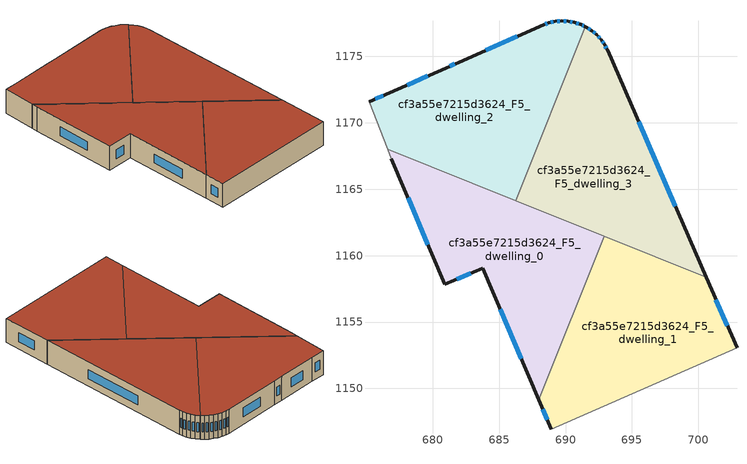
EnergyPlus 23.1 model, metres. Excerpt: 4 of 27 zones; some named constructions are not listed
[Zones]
cf3a55e7215d3624_F5_dwelling_0
 floor to cf3a55e7215d3624_F4_dwelling_0 (EU_floor_Construction): 692.92,1161.45 687.97,1149.14 683.76,1159.06 680.9,1157.84 676.87,1167.31 676.6,1168.01 z15
 wall outside (EU_wall_Construction): 676.87,1167.31 680.9,1157.84 683.76,1159.06 687.97,1149.14 z15:18
 wall to cf3a55e7215d3624_F5_dwelling_1 (EU_wall_Construction): 687.97,1149.14 692.92,1161.45 z15:18
 wall adiabatic (EU_wall_Construction): 676.6,1168.01 676.87,1167.31 z15:18
 wall to cf3a55e7215d3624_F5_dwelling_2 (EU_wall_Construction): 686.23,1164.14 676.6,1168.01 z15:18
 wall to cf3a55e7215d3624_F5_dwelling_3 (EU_wall_Construction): 692.92,1161.45 686.23,1164.14 z15:18
 window (EU_Window_Construction): 685.08,1155.95 686.65,1152.25 / 681.79,1158.23 682.86,1158.68 / 678.13,1164.35 679.64,1160.81 z15.94:17.06
 roof outside (EU_roof_Construction): 687.97,1149.14 692.92,1161.45 676.6,1168.01 676.87,1167.31 680.9,1157.84 683.76,1159.06 z18
cf3a55e7215d3624_F5_dwelling_1
 floor to cf3a55e7215d3624_F4_dwelling_1 (EU_floor_Construction): 700.6,1158.36 702.91,1153.05 688.91,1146.95 687.97,1149.14 692.92,1161.45 z15
 wall outside (EU_wall_Construction): 687.97,1149.14 688.91,1146.95 / 702.91,1153.05 700.6,1158.36 z15:18
 wall adiabatic (EU_wall_Construction): 688.91,1146.95 702.91,1153.05 z15:18
 wall to cf3a55e7215d3624_F5_dwelling_3 (EU_wall_Construction): 700.6,1158.36 692.92,1161.45 z15:18
 window (EU_Window_Construction): 688.27,1148.45 688.61,1147.63 / 702.18,1154.71 701.32,1156.7 z15.94:17.06
 roof outside (EU_roof_Construction): 702.91,1153.05 700.6,1158.36 692.92,1161.45 687.97,1149.14 688.91,1146.95 z18
cf3a55e7215d3624_F5_dwelling_2
 floor to cf3a55e7215d3624_F4_dwelling_2 (EU_floor_Construction): 691.5,1177.24 686.23,1164.14 676.6,1168.01 675.2,1171.59 676.74,1172.26 680.96,1174.13 682,1174.58 688.34,1177.39 688.75,1177.53 689.22,1177.63 689.71,1177.67 690.19,1177.65 690.67,1177.57 691.12,1177.42 691.13,1177.42 z15
 wall outside (EU_wall_Construction): 691.5,1177.24 691.13,1177.42 691.12,1177.42 690.67,1177.57 690.19,1177.65 689.71,1177.67 689.22,1177.63 688.75,1177.53 688.34,1177.39 682,1174.58 680.96,1174.13 676.74,1172.26 675.2,1171.59 z15:18
 wall to cf3a55e7215d3624_F5_dwelling_3 (EU_wall_Construction): 686.23,1164.14 691.5,1177.24 z15:18
 wall adiabatic (EU_wall_Construction): 675.2,1171.59 676.6,1168.01 z15:18
 window (EU_Window_Construction): 686.35,1176.51 683.98,1175.46 / 688.62,1177.49 688.47,1177.43 / 689.07,1177.6 688.9,1177.56 / 689.55,1177.66 689.37,1177.65 / 690.04,1177.66 689.86,1177.67 / 690.52,1177.59 690.34,1177.63 / 690.98,1177.47 690.81,1177.52 / 691.38,1177.3 691.24,1177.36 / 676.26,1172.05 675.68,1171.8 / 679.64,1173.54 678.06,1172.85 / 681.67,1174.44 681.28,1174.27 z15.94:17.06
 roof outside (EU_roof_Construction): 686.23,1164.14 691.5,1177.24 691.13,1177.42 691.12,1177.42 690.67,1177.57 690.19,1177.65 689.71,1177.67 689.22,1177.63 688.75,1177.53 688.34,1177.39 682,1174.58 680.96,1174.13 676.74,1172.26 675.2,1171.59 676.6,1168.01 z18
cf3a55e7215d3624_F5_dwelling_3
 floor to cf3a55e7215d3624_F4_dwelling_3 (EU_floor_Construction): 693.16,1175.46 700.6,1158.36 686.23,1164.14 691.5,1177.24 691.57,1177.21 691.97,1176.95 692.34,1176.64 692.67,1176.28 692.94,1175.88 693.14,1175.51 z15
 wall outside (EU_wall_Construction): 700.6,1158.36 693.16,1175.46 693.14,1175.51 692.94,1175.88 692.67,1176.28 692.34,1176.64 691.97,1176.95 691.57,1177.21 691.5,1177.24 z15:18
 window (EU_Window_Construction): 692.57,1176.39 692.45,1176.52 / 692.86,1176 692.76,1176.15 / 693.08,1175.63 693.01,1175.76 / 698.27,1163.72 695.49,1170.1 / 691.85,1177.03 691.69,1177.13 / 692.23,1176.73 692.09,1176.85 z15.94:17.06
 roof outside (EU_roof_Construction): 700.6,1158.36 693.16,1175.46 693.14,1175.51 692.94,1175.88 692.67,1176.28 692.34,1176.64 691.97,1176.95 691.57,1177.21 691.5,1177.24 686.23,1164.14 z18
[HVACTEMPLATE:THERMOSTAT] Constant Heating Setpoint=20; Constant Cooling Setpoint=50
EU_HeatOnly_cf3a55e7215d3624_F0_dwelling_0; EU_HeatOnly_cf3a55e7215d3624_F0_dwelling_1; EU_HeatOnly_cf3a55e7215d3624_F0_dwelling_2; EU_HeatOnly_cf3a55e7215d3624_F0_dwelling_3; EU_HeatOnly_cf3a55e7215d3624_F0_dwelling_4; EU_HeatOnly_cf3a55e7215d3624_F1_dwelling_0; EU_HeatOnly_cf3a55e7215d3624_F1_dwelling_1; EU_HeatOnly_cf3a55e7215d3624_F1_dwelling_2; EU_HeatOnly_cf3a55e7215d3624_F1_dwelling_3; EU_HeatOnly_cf3a55e7215d3624_F1_dwelling_4; EU_HeatOnly_cf3a55e7215d3624_F2_dwelling_0; EU_HeatOnly_cf3a55e7215d3624_F2_dwelling_1; EU_HeatOnly_cf3a55e7215d3624_F2_dwelling_2; EU_HeatOnly_cf3a55e7215d3624_F2_dwelling_3; EU_HeatOnly_cf3a55e7215d3624_F2_dwelling_4; EU_HeatOnly_cf3a55e7215d3624_F3_dwelling_0; EU_HeatOnly_cf3a55e7215d3624_F3_dwelling_1; EU_HeatOnly_cf3a55e7215d3624_F3_dwelling_2; EU_HeatOnly_cf3a55e7215d3624_F3_dwelling_3; EU_HeatOnly_cf3a55e7215d3624_F4_dwelling_0; EU_HeatOnly_cf3a55e7215d3624_F4_dwelling_1; EU_HeatOnly_cf3a55e7215d3624_F4_dwelling_2; EU_HeatOnly_cf3a55e7215d3624_F4_dwelling_3; EU_HeatOnly_cf3a55e7215d3624_F5_dwelling_0; EU_HeatOnly_cf3a55e7215d3624_F5_dwelling_1; EU_HeatOnly_cf3a55e7215d3624_F5_dwelling_2; EU_HeatOnly_cf3a55e7215d3624_F5_dwelling_3
[SCHEDULE:CONSTANT]
Name | Hourly Value
EU_AlwaysOn | 1
EU_CoolingOff | 0
[SCHEDULE:FILE] Column Number=1; Rows to Skip at Top=0; Number of Hours of Data=8760; Column Separator=Comma; Interpolate to Timestep=No; Minutes per Item=60; Adjust Schedule for Daylight Savings=Yes
Name | File
EU_Step8_GainSchedule_cf3a55e7215d3624_F1_dwelling_2_f000 | ../../schedules/cf3a55e7215d3624/cf3a55e7215d3624_F1_dwelling_2_f000_gain.csv
EU_Step8_GainSchedule_cf3a55e7215d3624_F1_dwelling_3_f000 | ../../schedules/cf3a55e7215d3624/cf3a55e7215d3624_F1_dwelling_3_f000_gain.csv
EU_Step8_GainSchedule_cf3a55e7215d3624_F1_dwelling_4_f000 | ../../schedules/cf3a55e7215d3624/cf3a55e7215d3624_F1_dwelling_4_f000_gain.csv
EU_Step8_GainSchedule_cf3a55e7215d3624_F2_dwelling_0_f000 | ../../schedules/cf3a55e7215d3624/cf3a55e7215d3624_F2_dwelling_0_f000_gain.csv
EU_Step8_GainSchedule_cf3a55e7215d3624_F2_dwelling_1_f000 | ../../schedules/cf3a55e7215d3624/cf3a55e7215d3624_F2_dwelling_1_f000_gain.csv
EU_Step8_GainSchedule_cf3a55e7215d3624_F2_dwelling_2_f000 | ../../schedules/cf3a55e7215d3624/cf3a55e7215d3624_F2_dwelling_2_f000_gain.csv
EU_Step8_GainSchedule_cf3a55e7215d3624_F2_dwelling_3_f000 | ../../schedules/cf3a55e7215d3624/cf3a55e7215d3624_F2_dwelling_3_f000_gain.csv
EU_Step8_GainSchedule_cf3a55e7215d3624_F2_dwelling_4_f000 | ../../schedules/cf3a55e7215d3624/cf3a55e7215d3624_F2_dwelling_4_f000_gain.csv
EU_Step8_GainSchedule_cf3a55e7215d3624_F3_dwelling_0_f000 | ../../schedules/cf3a55e7215d3624/cf3a55e7215d3624_F3_dwelling_0_f000_gain.csv
EU_Step8_GainSchedule_cf3a55e7215d3624_F3_dwelling_1_f000 | ../../schedules/cf3a55e7215d3624/cf3a55e7215d3624_F3_dwelling_1_f000_gain.csv
EU_Step8_GainSchedule_cf3a55e7215d3624_F3_dwelling_2_f000 | ../../schedules/cf3a55e7215d3624/cf3a55e7215d3624_F3_dwelling_2_f000_gain.csv
EU_Step8_GainSchedule_cf3a55e7215d3624_F3_dwelling_3_f000 | ../../schedules/cf3a55e7215d3624/cf3a55e7215d3624_F3_dwelling_3_f000_gain.csv
EU_Step8_GainSchedule_cf3a55e7215d3624_F4_dwelling_0_f000 | ../../schedules/cf3a55e7215d3624/cf3a55e7215d3624_F4_dwelling_0_f000_gain.csv
EU_Step8_GainSchedule_cf3a55e7215d3624_F4_dwelling_1_f000 | ../../schedules/cf3a55e7215d3624/cf3a55e7215d3624_F4_dwelling_1_f000_gain.csv
EU_Step8_GainSchedule_cf3a55e7215d3624_F4_dwelling_2_f000 | ../../schedules/cf3a55e7215d3624/cf3a55e7215d3624_F4_dwelling_2_f000_gain.csv
EU_Step8_GainSchedule_cf3a55e7215d3624_F4_dwelling_3_f000 | ../../schedules/cf3a55e7215d3624/cf3a55e7215d3624_F4_dwelling_3_f000_gain.csv
EU_Step8_GainSchedule_cf3a55e7215d3624_F5_dwelling_0_f000 | ../../schedules/cf3a55e7215d3624/cf3a55e7215d3624_F5_dwelling_0_f000_gain.csv
EU_Step8_GainSchedule_cf3a55e7215d3624_F5_dwelling_1_f000 | ../../schedules/cf3a55e7215d3624/cf3a55e7215d3624_F5_dwelling_1_f000_gain.csv
EU_Step8_GainSchedule_cf3a55e7215d3624_F5_dwelling_2_f000 | ../../schedules/cf3a55e7215d3624/cf3a55e7215d3624_F5_dwelling_2_f000_gain.csv
EU_Step8_GainSchedule_cf3a55e7215d3624_F5_dwelling_3_f000 | ../../schedules/cf3a55e7215d3624/cf3a55e7215d3624_F5_dwelling_3_f000_gain.csv
